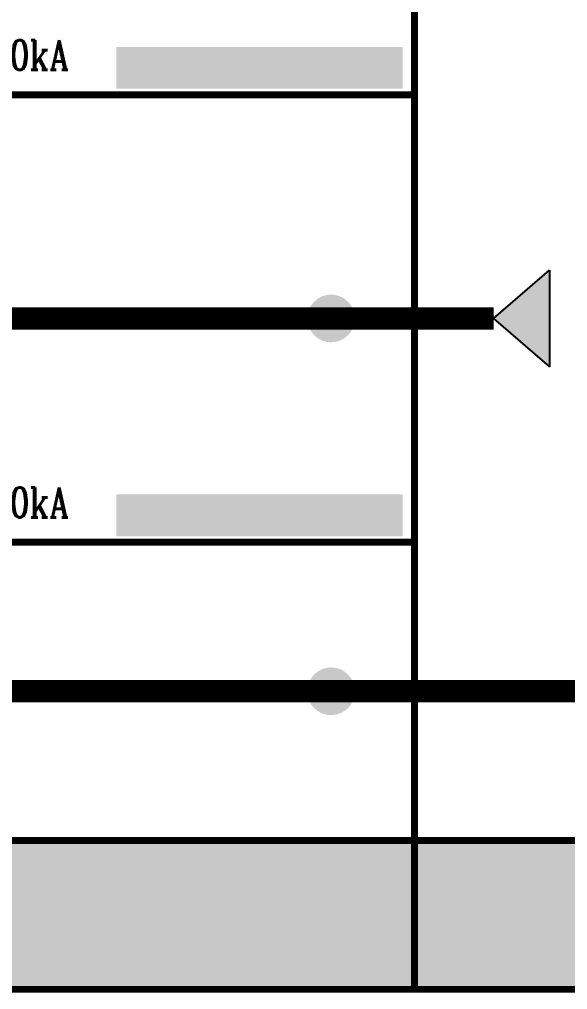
# Model space of a CAD drawing. Header units: millimetres. Extents: x -116965 to 323937, y 291661 to 566926.
# Drawn here: x -44797 to -44430, y 316539 to 317189 of the extents above; entities that cross this region are included whole.
import ezdxf

# ---------------------------------------------------------------- set-up
doc = ezdxf.new("R2010")
doc.units = ezdxf.units.MM
doc.layers.get('0').update_dxf_attribs({"lineweight": 18})
doc.layers.add('C00-00-00', color=7, linetype='Continuous')
doc.layers.add('C34-3A-40', color=7, linetype='Continuous', true_color=0x343a40)
doc.layers.add('C62-64-69', color=7, linetype='Continuous', true_color=0x626469)
doc.styles.add('hw_Block', font='complex.shx', dxfattribs={"width": 0.75})

msp = doc.modelspace()

# ---------------------------------------------------------------- hatches: boundary and pattern name
at = {"lineweight": -3, "ltscale": 5}
h = msp.add_hatch(color=1, dxfattribs=at)
h.dxf.hatch_style = 1
h.paths.add_polyline_path([(-44441.855925, 316956.312928), (-44441.855925, 317021.061612), (-44479.422325, 316988.68727)])
at = {"layer": 'C00-00-00'}
h = msp.add_hatch(color=256, dxfattribs=at)
h.dxf.hatch_style = 2
h.paths.add_polyline_path([(-44732.358117, 317170.661867), (-44540.384917, 317170.661867), (-44540.384917, 317142.665777), (-44732.358117, 317142.665777)])
h = msp.add_hatch(color=256, dxfattribs=at)
edge = h.paths.add_edge_path()
edge.add_arc((-44588.378217, 316988.68727), 15.997765, 0, 360)
h = msp.add_hatch(color=256, dxfattribs=at)
h.dxf.hatch_style = 2
h.paths.add_polyline_path([(-44732.358117, 316870.703742), (-44540.384917, 316870.703742), (-44540.384917, 316842.707652), (-44732.358117, 316842.707652)])
h = msp.add_hatch(color=256, dxfattribs=at)
edge = h.paths.add_edge_path()
edge.add_arc((-44588.378217, 316738.722167), 15.997765, 0, 360)
at = {"layer": 'C34-3A-40'}
h = msp.add_hatch(color=256, dxfattribs=at)
h.dxf.hatch_style = 2
h.paths.add_polyline_path([(-45232.288327, 316638.736127), (-44532.386032, 316638.736127), (-44532.386032, 316538.750083), (-45232.288327, 316538.750083)])
h = msp.add_hatch(color=256, dxfattribs=at)
h.dxf.hatch_style = 2
h.paths.add_polyline_path([(-44532.386032, 316638.736127), (-44132.441867, 316638.736127), (-44132.441867, 316538.750083), (-44532.386032, 316538.750083)])
at = {"layer": 'C62-64-69'}
h = msp.add_hatch(color=256, dxfattribs=at)
h.dxf.hatch_style = 2
h.paths.add_polyline_path([(-44816.346392, 316629.737383), (-44784.350857, 316629.737383), (-44784.350857, 316622.738358), (-44816.346392, 316622.738358)])
h = msp.add_hatch(color=256, dxfattribs=at)
h.dxf.hatch_style = 2
h.paths.add_polyline_path([(-44784.350857, 316629.737383), (-44752.355327, 316629.737383), (-44752.355327, 316622.738358), (-44784.350857, 316622.738358)])
h = msp.add_hatch(color=256, dxfattribs=at)
h.dxf.hatch_style = 2
h.paths.add_polyline_path([(-44784.350857, 316629.737383), (-44752.355327, 316629.737383), (-44752.355327, 316622.738358), (-44784.350857, 316622.738358)])
h = msp.add_hatch(color=256, dxfattribs=at)
h.dxf.hatch_style = 2
h.paths.add_polyline_path([(-44752.355327, 316629.737383), (-44720.359792, 316629.737383), (-44720.359792, 316622.738358), (-44752.355327, 316622.738358)])
h = msp.add_hatch(color=256, dxfattribs=at)
h.dxf.hatch_style = 2
h.paths.add_polyline_path([(-44752.355327, 316629.737383), (-44720.359792, 316629.737383), (-44720.359792, 316622.738358), (-44752.355327, 316622.738358)])
h = msp.add_hatch(color=256, dxfattribs=at)
h.dxf.hatch_style = 2
h.paths.add_polyline_path([(-44720.359792, 316629.737383), (-44688.364257, 316629.737383), (-44688.364257, 316622.738358), (-44720.359792, 316622.738358)])
h = msp.add_hatch(color=256, dxfattribs=at)
h.dxf.hatch_style = 2
h.paths.add_polyline_path([(-44720.359792, 316629.737383), (-44688.364257, 316629.737383), (-44688.364257, 316622.738358), (-44720.359792, 316622.738358)])
h = msp.add_hatch(color=256, dxfattribs=at)
h.dxf.hatch_style = 2
h.paths.add_polyline_path([(-44688.364257, 316629.737383), (-44656.368727, 316629.737383), (-44656.368727, 316622.738358), (-44688.364257, 316622.738358)])
h = msp.add_hatch(color=256, dxfattribs=at)
h.dxf.hatch_style = 2
h.paths.add_polyline_path([(-44688.364257, 316629.737383), (-44656.368727, 316629.737383), (-44656.368727, 316622.738358), (-44688.364257, 316622.738358)])
h = msp.add_hatch(color=256, dxfattribs=at)
h.dxf.hatch_style = 2
h.paths.add_polyline_path([(-44656.368727, 316629.737383), (-44624.373192, 316629.737383), (-44624.373192, 316622.738358), (-44656.368727, 316622.738358)])
h = msp.add_hatch(color=256, dxfattribs=at)
h.dxf.hatch_style = 2
h.paths.add_polyline_path([(-44624.373192, 316629.737383), (-44592.377657, 316629.737383), (-44592.377657, 316622.738358), (-44624.373192, 316622.738358)])
h = msp.add_hatch(color=256, dxfattribs=at)
h.dxf.hatch_style = 2
h.paths.add_polyline_path([(-44624.373192, 316629.737383), (-44592.377657, 316629.737383), (-44592.377657, 316622.738358), (-44624.373192, 316622.738358)])
h = msp.add_hatch(color=256, dxfattribs=at)
h.dxf.hatch_style = 2
h.paths.add_polyline_path([(-44592.377657, 316629.737383), (-44560.382127, 316629.737383), (-44560.382127, 316622.738358), (-44592.377657, 316622.738358)])
h = msp.add_hatch(color=256, dxfattribs=at)
h.dxf.hatch_style = 2
h.paths.add_polyline_path([(-44592.377657, 316629.737383), (-44560.382127, 316629.737383), (-44560.382127, 316622.738358), (-44592.377657, 316622.738358)])
h = msp.add_hatch(color=256, dxfattribs=at)
h.dxf.hatch_style = 2
h.paths.add_polyline_path([(-44560.382127, 316629.737383), (-44528.386592, 316629.737383), (-44528.386592, 316622.738358), (-44560.382127, 316622.738358)])
h = msp.add_hatch(color=256, dxfattribs=at)
h.dxf.hatch_style = 2
h.paths.add_polyline_path([(-44532.386032, 316629.737383), (-44500.390502, 316629.737383), (-44500.390502, 316622.738358), (-44532.386032, 316622.738358)])
h = msp.add_hatch(color=256, dxfattribs=at)
h.dxf.hatch_style = 2
h.paths.add_polyline_path([(-44500.390502, 316629.737383), (-44468.394967, 316629.737383), (-44468.394967, 316622.738358), (-44500.390502, 316622.738358)])
h = msp.add_hatch(color=256, dxfattribs=at)
h.dxf.hatch_style = 2
h.paths.add_polyline_path([(-44500.390502, 316629.737383), (-44468.394967, 316629.737383), (-44468.394967, 316622.738358), (-44500.390502, 316622.738358)])
h = msp.add_hatch(color=256, dxfattribs=at)
h.dxf.hatch_style = 2
h.paths.add_polyline_path([(-44468.394967, 316629.737383), (-44436.399432, 316629.737383), (-44436.399432, 316622.738358), (-44468.394967, 316622.738358)])
h = msp.add_hatch(color=256, dxfattribs=at)
h.dxf.hatch_style = 2
h.paths.add_polyline_path([(-44468.394967, 316629.737383), (-44436.399432, 316629.737383), (-44436.399432, 316622.738358), (-44468.394967, 316622.738358)])
h = msp.add_hatch(color=256, dxfattribs=at)
h.dxf.hatch_style = 2
h.paths.add_polyline_path([(-44436.399432, 316629.737383), (-44404.403902, 316629.737383), (-44404.403902, 316622.738358), (-44436.399432, 316622.738358)])
h = msp.add_hatch(color=256, dxfattribs=at)
h.dxf.hatch_style = 2
h.paths.add_polyline_path([(-44816.346392, 316622.738358), (-44784.350857, 316622.738358), (-44784.350857, 316620.738639), (-44816.346392, 316620.738639)])
h = msp.add_hatch(color=256, dxfattribs=at)
h.dxf.hatch_style = 2
h.paths.add_polyline_path([(-44816.346392, 316620.738639), (-44784.350857, 316620.738639), (-44784.350857, 316613.739614), (-44816.346392, 316613.739614)])
h = msp.add_hatch(color=256, dxfattribs=at)
h.dxf.hatch_style = 2
h.paths.add_polyline_path([(-44784.350857, 316622.738358), (-44752.355327, 316622.738358), (-44752.355327, 316620.738639), (-44784.350857, 316620.738639)])
h = msp.add_hatch(color=256, dxfattribs=at)
h.dxf.hatch_style = 2
h.paths.add_polyline_path([(-44784.350857, 316622.738358), (-44752.355327, 316622.738358), (-44752.355327, 316620.738639), (-44784.350857, 316620.738639)])
h = msp.add_hatch(color=256, dxfattribs=at)
h.dxf.hatch_style = 2
h.paths.add_polyline_path([(-44784.350857, 316620.738639), (-44752.355327, 316620.738639), (-44752.355327, 316613.739614), (-44784.350857, 316613.739614)])
h = msp.add_hatch(color=256, dxfattribs=at)
h.dxf.hatch_style = 2
h.paths.add_polyline_path([(-44784.350857, 316620.738639), (-44752.355327, 316620.738639), (-44752.355327, 316613.739614), (-44784.350857, 316613.739614)])
h = msp.add_hatch(color=256, dxfattribs=at)
h.dxf.hatch_style = 2
h.paths.add_polyline_path([(-44752.355327, 316622.738358), (-44720.359792, 316622.738358), (-44720.359792, 316620.738639), (-44752.355327, 316620.738639)])
h = msp.add_hatch(color=256, dxfattribs=at)
h.dxf.hatch_style = 2
h.paths.add_polyline_path([(-44752.355327, 316622.738358), (-44720.359792, 316622.738358), (-44720.359792, 316620.738639), (-44752.355327, 316620.738639)])
h = msp.add_hatch(color=256, dxfattribs=at)
h.dxf.hatch_style = 2
h.paths.add_polyline_path([(-44752.355327, 316620.738639), (-44720.359792, 316620.738639), (-44720.359792, 316613.739614), (-44752.355327, 316613.739614)])
h = msp.add_hatch(color=256, dxfattribs=at)
h.dxf.hatch_style = 2
h.paths.add_polyline_path([(-44752.355327, 316620.738639), (-44720.359792, 316620.738639), (-44720.359792, 316613.739614), (-44752.355327, 316613.739614)])
h = msp.add_hatch(color=256, dxfattribs=at)
h.dxf.hatch_style = 2
h.paths.add_polyline_path([(-44720.359792, 316622.738358), (-44688.364257, 316622.738358), (-44688.364257, 316620.738639), (-44720.359792, 316620.738639)])
h = msp.add_hatch(color=256, dxfattribs=at)
h.dxf.hatch_style = 2
h.paths.add_polyline_path([(-44720.359792, 316622.738358), (-44688.364257, 316622.738358), (-44688.364257, 316620.738639), (-44720.359792, 316620.738639)])
h = msp.add_hatch(color=256, dxfattribs=at)
h.dxf.hatch_style = 2
h.paths.add_polyline_path([(-44720.359792, 316620.738639), (-44688.364257, 316620.738639), (-44688.364257, 316613.739614), (-44720.359792, 316613.739614)])
h = msp.add_hatch(color=256, dxfattribs=at)
h.dxf.hatch_style = 2
h.paths.add_polyline_path([(-44720.359792, 316620.738639), (-44688.364257, 316620.738639), (-44688.364257, 316613.739614), (-44720.359792, 316613.739614)])
h = msp.add_hatch(color=256, dxfattribs=at)
h.dxf.hatch_style = 2
h.paths.add_polyline_path([(-44688.364257, 316622.738358), (-44656.368727, 316622.738358), (-44656.368727, 316620.738639), (-44688.364257, 316620.738639)])
h = msp.add_hatch(color=256, dxfattribs=at)
h.dxf.hatch_style = 2
h.paths.add_polyline_path([(-44688.364257, 316622.738358), (-44656.368727, 316622.738358), (-44656.368727, 316620.738639), (-44688.364257, 316620.738639)])
h = msp.add_hatch(color=256, dxfattribs=at)
h.dxf.hatch_style = 2
h.paths.add_polyline_path([(-44688.364257, 316620.738639), (-44656.368727, 316620.738639), (-44656.368727, 316613.739614), (-44688.364257, 316613.739614)])
h = msp.add_hatch(color=256, dxfattribs=at)
h.dxf.hatch_style = 2
h.paths.add_polyline_path([(-44688.364257, 316620.738639), (-44656.368727, 316620.738639), (-44656.368727, 316613.739614), (-44688.364257, 316613.739614)])
h = msp.add_hatch(color=256, dxfattribs=at)
h.dxf.hatch_style = 2
h.paths.add_polyline_path([(-44656.368727, 316622.738358), (-44624.373192, 316622.738358), (-44624.373192, 316620.738639), (-44656.368727, 316620.738639)])
h = msp.add_hatch(color=256, dxfattribs=at)
h.dxf.hatch_style = 2
h.paths.add_polyline_path([(-44656.368727, 316620.738639), (-44624.373192, 316620.738639), (-44624.373192, 316613.739614), (-44656.368727, 316613.739614)])
h = msp.add_hatch(color=256, dxfattribs=at)
h.dxf.hatch_style = 2
h.paths.add_polyline_path([(-44624.373192, 316622.738358), (-44592.377657, 316622.738358), (-44592.377657, 316620.738639), (-44624.373192, 316620.738639)])
h = msp.add_hatch(color=256, dxfattribs=at)
h.dxf.hatch_style = 2
h.paths.add_polyline_path([(-44624.373192, 316622.738358), (-44592.377657, 316622.738358), (-44592.377657, 316620.738639), (-44624.373192, 316620.738639)])
h = msp.add_hatch(color=256, dxfattribs=at)
h.dxf.hatch_style = 2
h.paths.add_polyline_path([(-44624.373192, 316620.738639), (-44592.377657, 316620.738639), (-44592.377657, 316613.739614), (-44624.373192, 316613.739614)])
h = msp.add_hatch(color=256, dxfattribs=at)
h.dxf.hatch_style = 2
h.paths.add_polyline_path([(-44624.373192, 316620.738639), (-44592.377657, 316620.738639), (-44592.377657, 316613.739614), (-44624.373192, 316613.739614)])
h = msp.add_hatch(color=256, dxfattribs=at)
h.dxf.hatch_style = 2
h.paths.add_polyline_path([(-44592.377657, 316622.738358), (-44560.382127, 316622.738358), (-44560.382127, 316620.738639), (-44592.377657, 316620.738639)])
h = msp.add_hatch(color=256, dxfattribs=at)
h.dxf.hatch_style = 2
h.paths.add_polyline_path([(-44592.377657, 316622.738358), (-44560.382127, 316622.738358), (-44560.382127, 316620.738639), (-44592.377657, 316620.738639)])
h = msp.add_hatch(color=256, dxfattribs=at)
h.dxf.hatch_style = 2
h.paths.add_polyline_path([(-44592.377657, 316620.738639), (-44560.382127, 316620.738639), (-44560.382127, 316613.739614), (-44592.377657, 316613.739614)])
h = msp.add_hatch(color=256, dxfattribs=at)
h.dxf.hatch_style = 2
h.paths.add_polyline_path([(-44592.377657, 316620.738639), (-44560.382127, 316620.738639), (-44560.382127, 316613.739614), (-44592.377657, 316613.739614)])
h = msp.add_hatch(color=256, dxfattribs=at)
h.dxf.hatch_style = 2
h.paths.add_polyline_path([(-44560.382127, 316622.738358), (-44528.386592, 316622.738358), (-44528.386592, 316620.738639), (-44560.382127, 316620.738639)])
h = msp.add_hatch(color=256, dxfattribs=at)
h.dxf.hatch_style = 2
h.paths.add_polyline_path([(-44560.382127, 316620.738639), (-44528.386592, 316620.738639), (-44528.386592, 316613.739614), (-44560.382127, 316613.739614)])
h = msp.add_hatch(color=256, dxfattribs=at)
h.dxf.hatch_style = 2
h.paths.add_polyline_path([(-44532.386032, 316622.738358), (-44500.390502, 316622.738358), (-44500.390502, 316620.738639), (-44532.386032, 316620.738639)])
h = msp.add_hatch(color=256, dxfattribs=at)
h.dxf.hatch_style = 2
h.paths.add_polyline_path([(-44532.386032, 316620.738639), (-44500.390502, 316620.738639), (-44500.390502, 316613.739614), (-44532.386032, 316613.739614)])
h = msp.add_hatch(color=256, dxfattribs=at)
h.dxf.hatch_style = 2
h.paths.add_polyline_path([(-44500.390502, 316622.738358), (-44468.394967, 316622.738358), (-44468.394967, 316620.738639), (-44500.390502, 316620.738639)])
h = msp.add_hatch(color=256, dxfattribs=at)
h.dxf.hatch_style = 2
h.paths.add_polyline_path([(-44500.390502, 316622.738358), (-44468.394967, 316622.738358), (-44468.394967, 316620.738639), (-44500.390502, 316620.738639)])
h = msp.add_hatch(color=256, dxfattribs=at)
h.dxf.hatch_style = 2
h.paths.add_polyline_path([(-44500.390502, 316620.738639), (-44468.394967, 316620.738639), (-44468.394967, 316613.739614), (-44500.390502, 316613.739614)])
h = msp.add_hatch(color=256, dxfattribs=at)
h.dxf.hatch_style = 2
h.paths.add_polyline_path([(-44500.390502, 316620.738639), (-44468.394967, 316620.738639), (-44468.394967, 316613.739614), (-44500.390502, 316613.739614)])
h = msp.add_hatch(color=256, dxfattribs=at)
h.dxf.hatch_style = 2
h.paths.add_polyline_path([(-44468.394967, 316622.738358), (-44436.399432, 316622.738358), (-44436.399432, 316620.738639), (-44468.394967, 316620.738639)])
h = msp.add_hatch(color=256, dxfattribs=at)
h.dxf.hatch_style = 2
h.paths.add_polyline_path([(-44468.394967, 316622.738358), (-44436.399432, 316622.738358), (-44436.399432, 316620.738639), (-44468.394967, 316620.738639)])
h = msp.add_hatch(color=256, dxfattribs=at)
h.dxf.hatch_style = 2
h.paths.add_polyline_path([(-44468.394967, 316620.738639), (-44436.399432, 316620.738639), (-44436.399432, 316613.739614), (-44468.394967, 316613.739614)])
h = msp.add_hatch(color=256, dxfattribs=at)
h.dxf.hatch_style = 2
h.paths.add_polyline_path([(-44468.394967, 316620.738639), (-44436.399432, 316620.738639), (-44436.399432, 316613.739614), (-44468.394967, 316613.739614)])
h = msp.add_hatch(color=256, dxfattribs=at)
h.dxf.hatch_style = 2
h.paths.add_polyline_path([(-44436.399432, 316622.738358), (-44404.403902, 316622.738358), (-44404.403902, 316620.738639), (-44436.399432, 316620.738639)])
h = msp.add_hatch(color=256, dxfattribs=at)
h.dxf.hatch_style = 2
h.paths.add_polyline_path([(-44436.399432, 316620.738639), (-44404.403902, 316620.738639), (-44404.403902, 316613.739614), (-44436.399432, 316613.739614)])
h = msp.add_hatch(color=256, dxfattribs=at)
h.dxf.hatch_style = 2
h.paths.add_polyline_path([(-44816.346392, 316613.739614), (-44784.350857, 316613.739614), (-44784.350857, 316611.739896), (-44816.346392, 316611.739896)])
h = msp.add_hatch(color=256, dxfattribs=at)
h.dxf.hatch_style = 2
h.paths.add_polyline_path([(-44784.350857, 316613.739614), (-44752.355327, 316613.739614), (-44752.355327, 316611.739896), (-44784.350857, 316611.739896)])
h = msp.add_hatch(color=256, dxfattribs=at)
h.dxf.hatch_style = 2
h.paths.add_polyline_path([(-44784.350857, 316613.739614), (-44752.355327, 316613.739614), (-44752.355327, 316611.739896), (-44784.350857, 316611.739896)])
h = msp.add_hatch(color=256, dxfattribs=at)
h.dxf.hatch_style = 2
h.paths.add_polyline_path([(-44752.355327, 316613.739614), (-44720.359792, 316613.739614), (-44720.359792, 316611.739896), (-44752.355327, 316611.739896)])
h = msp.add_hatch(color=256, dxfattribs=at)
h.dxf.hatch_style = 2
h.paths.add_polyline_path([(-44752.355327, 316613.739614), (-44720.359792, 316613.739614), (-44720.359792, 316611.739896), (-44752.355327, 316611.739896)])
h = msp.add_hatch(color=256, dxfattribs=at)
h.dxf.hatch_style = 2
h.paths.add_polyline_path([(-44720.359792, 316613.739614), (-44688.364257, 316613.739614), (-44688.364257, 316611.739896), (-44720.359792, 316611.739896)])
h = msp.add_hatch(color=256, dxfattribs=at)
h.dxf.hatch_style = 2
h.paths.add_polyline_path([(-44720.359792, 316613.739614), (-44688.364257, 316613.739614), (-44688.364257, 316611.739896), (-44720.359792, 316611.739896)])
h = msp.add_hatch(color=256, dxfattribs=at)
h.dxf.hatch_style = 2
h.paths.add_polyline_path([(-44688.364257, 316613.739614), (-44656.368727, 316613.739614), (-44656.368727, 316611.739896), (-44688.364257, 316611.739896)])
h = msp.add_hatch(color=256, dxfattribs=at)
h.dxf.hatch_style = 2
h.paths.add_polyline_path([(-44688.364257, 316613.739614), (-44656.368727, 316613.739614), (-44656.368727, 316611.739896), (-44688.364257, 316611.739896)])
h = msp.add_hatch(color=256, dxfattribs=at)
h.dxf.hatch_style = 2
h.paths.add_polyline_path([(-44656.368727, 316613.739614), (-44624.373192, 316613.739614), (-44624.373192, 316611.739896), (-44656.368727, 316611.739896)])
h = msp.add_hatch(color=256, dxfattribs=at)
h.dxf.hatch_style = 2
h.paths.add_polyline_path([(-44624.373192, 316613.739614), (-44592.377657, 316613.739614), (-44592.377657, 316611.739896), (-44624.373192, 316611.739896)])
h = msp.add_hatch(color=256, dxfattribs=at)
h.dxf.hatch_style = 2
h.paths.add_polyline_path([(-44624.373192, 316613.739614), (-44592.377657, 316613.739614), (-44592.377657, 316611.739896), (-44624.373192, 316611.739896)])
h = msp.add_hatch(color=256, dxfattribs=at)
h.dxf.hatch_style = 2
h.paths.add_polyline_path([(-44592.377657, 316613.739614), (-44560.382127, 316613.739614), (-44560.382127, 316611.739896), (-44592.377657, 316611.739896)])
h = msp.add_hatch(color=256, dxfattribs=at)
h.dxf.hatch_style = 2
h.paths.add_polyline_path([(-44592.377657, 316613.739614), (-44560.382127, 316613.739614), (-44560.382127, 316611.739896), (-44592.377657, 316611.739896)])
h = msp.add_hatch(color=256, dxfattribs=at)
h.dxf.hatch_style = 2
h.paths.add_polyline_path([(-44560.382127, 316613.739614), (-44528.386592, 316613.739614), (-44528.386592, 316611.739896), (-44560.382127, 316611.739896)])
h = msp.add_hatch(color=256, dxfattribs=at)
h.dxf.hatch_style = 2
h.paths.add_polyline_path([(-44532.386032, 316613.739614), (-44500.390502, 316613.739614), (-44500.390502, 316611.739896), (-44532.386032, 316611.739896)])
h = msp.add_hatch(color=256, dxfattribs=at)
h.dxf.hatch_style = 2
h.paths.add_polyline_path([(-44500.390502, 316613.739614), (-44468.394967, 316613.739614), (-44468.394967, 316611.739896), (-44500.390502, 316611.739896)])
h = msp.add_hatch(color=256, dxfattribs=at)
h.dxf.hatch_style = 2
h.paths.add_polyline_path([(-44500.390502, 316613.739614), (-44468.394967, 316613.739614), (-44468.394967, 316611.739896), (-44500.390502, 316611.739896)])
h = msp.add_hatch(color=256, dxfattribs=at)
h.dxf.hatch_style = 2
h.paths.add_polyline_path([(-44468.394967, 316613.739614), (-44436.399432, 316613.739614), (-44436.399432, 316611.739896), (-44468.394967, 316611.739896)])
h = msp.add_hatch(color=256, dxfattribs=at)
h.dxf.hatch_style = 2
h.paths.add_polyline_path([(-44468.394967, 316613.739614), (-44436.399432, 316613.739614), (-44436.399432, 316611.739896), (-44468.394967, 316611.739896)])
h = msp.add_hatch(color=256, dxfattribs=at)
h.dxf.hatch_style = 2
h.paths.add_polyline_path([(-44436.399432, 316613.739614), (-44404.403902, 316613.739614), (-44404.403902, 316611.739896), (-44436.399432, 316611.739896)])
h = msp.add_hatch(color=256, dxfattribs=at)
h.dxf.hatch_style = 2
h.paths.add_polyline_path([(-44816.346392, 316611.739896), (-44784.350857, 316611.739896), (-44784.350857, 316604.74087), (-44816.346392, 316604.74087)])
h = msp.add_hatch(color=256, dxfattribs=at)
h.dxf.hatch_style = 2
h.paths.add_polyline_path([(-44784.350857, 316611.739896), (-44752.355327, 316611.739896), (-44752.355327, 316604.74087), (-44784.350857, 316604.74087)])
h = msp.add_hatch(color=256, dxfattribs=at)
h.dxf.hatch_style = 2
h.paths.add_polyline_path([(-44784.350857, 316611.739896), (-44752.355327, 316611.739896), (-44752.355327, 316604.74087), (-44784.350857, 316604.74087)])
h = msp.add_hatch(color=256, dxfattribs=at)
h.dxf.hatch_style = 2
h.paths.add_polyline_path([(-44752.355327, 316611.739896), (-44720.359792, 316611.739896), (-44720.359792, 316604.74087), (-44752.355327, 316604.74087)])
h = msp.add_hatch(color=256, dxfattribs=at)
h.dxf.hatch_style = 2
h.paths.add_polyline_path([(-44752.355327, 316611.739896), (-44720.359792, 316611.739896), (-44720.359792, 316604.74087), (-44752.355327, 316604.74087)])
h = msp.add_hatch(color=256, dxfattribs=at)
h.dxf.hatch_style = 2
h.paths.add_polyline_path([(-44720.359792, 316611.739896), (-44688.364257, 316611.739896), (-44688.364257, 316604.74087), (-44720.359792, 316604.74087)])
h = msp.add_hatch(color=256, dxfattribs=at)
h.dxf.hatch_style = 2
h.paths.add_polyline_path([(-44720.359792, 316611.739896), (-44688.364257, 316611.739896), (-44688.364257, 316604.74087), (-44720.359792, 316604.74087)])
h = msp.add_hatch(color=256, dxfattribs=at)
h.dxf.hatch_style = 2
h.paths.add_polyline_path([(-44688.364257, 316611.739896), (-44656.368727, 316611.739896), (-44656.368727, 316604.74087), (-44688.364257, 316604.74087)])
h = msp.add_hatch(color=256, dxfattribs=at)
h.dxf.hatch_style = 2
h.paths.add_polyline_path([(-44688.364257, 316611.739896), (-44656.368727, 316611.739896), (-44656.368727, 316604.74087), (-44688.364257, 316604.74087)])
h = msp.add_hatch(color=256, dxfattribs=at)
h.dxf.hatch_style = 2
h.paths.add_polyline_path([(-44656.368727, 316611.739896), (-44624.373192, 316611.739896), (-44624.373192, 316604.74087), (-44656.368727, 316604.74087)])
h = msp.add_hatch(color=256, dxfattribs=at)
h.dxf.hatch_style = 2
h.paths.add_polyline_path([(-44624.373192, 316611.739896), (-44592.377657, 316611.739896), (-44592.377657, 316604.74087), (-44624.373192, 316604.74087)])
h = msp.add_hatch(color=256, dxfattribs=at)
h.dxf.hatch_style = 2
h.paths.add_polyline_path([(-44624.373192, 316611.739896), (-44592.377657, 316611.739896), (-44592.377657, 316604.74087), (-44624.373192, 316604.74087)])
h = msp.add_hatch(color=256, dxfattribs=at)
h.dxf.hatch_style = 2
h.paths.add_polyline_path([(-44592.377657, 316611.739896), (-44560.382127, 316611.739896), (-44560.382127, 316604.74087), (-44592.377657, 316604.74087)])
h = msp.add_hatch(color=256, dxfattribs=at)
h.dxf.hatch_style = 2
h.paths.add_polyline_path([(-44592.377657, 316611.739896), (-44560.382127, 316611.739896), (-44560.382127, 316604.74087), (-44592.377657, 316604.74087)])
h = msp.add_hatch(color=256, dxfattribs=at)
h.dxf.hatch_style = 2
h.paths.add_polyline_path([(-44560.382127, 316611.739896), (-44528.386592, 316611.739896), (-44528.386592, 316604.74087), (-44560.382127, 316604.74087)])
h = msp.add_hatch(color=256, dxfattribs=at)
h.dxf.hatch_style = 2
h.paths.add_polyline_path([(-44532.386032, 316611.739896), (-44500.390502, 316611.739896), (-44500.390502, 316604.74087), (-44532.386032, 316604.74087)])
h = msp.add_hatch(color=256, dxfattribs=at)
h.dxf.hatch_style = 2
h.paths.add_polyline_path([(-44500.390502, 316611.739896), (-44468.394967, 316611.739896), (-44468.394967, 316604.74087), (-44500.390502, 316604.74087)])
h = msp.add_hatch(color=256, dxfattribs=at)
h.dxf.hatch_style = 2
h.paths.add_polyline_path([(-44500.390502, 316611.739896), (-44468.394967, 316611.739896), (-44468.394967, 316604.74087), (-44500.390502, 316604.74087)])
h = msp.add_hatch(color=256, dxfattribs=at)
h.dxf.hatch_style = 2
h.paths.add_polyline_path([(-44468.394967, 316611.739896), (-44436.399432, 316611.739896), (-44436.399432, 316604.74087), (-44468.394967, 316604.74087)])
h = msp.add_hatch(color=256, dxfattribs=at)
h.dxf.hatch_style = 2
h.paths.add_polyline_path([(-44468.394967, 316611.739896), (-44436.399432, 316611.739896), (-44436.399432, 316604.74087), (-44468.394967, 316604.74087)])
h = msp.add_hatch(color=256, dxfattribs=at)
h.dxf.hatch_style = 2
h.paths.add_polyline_path([(-44436.399432, 316611.739896), (-44404.403902, 316611.739896), (-44404.403902, 316604.74087), (-44436.399432, 316604.74087)])
h = msp.add_hatch(color=256, dxfattribs=at)
h.dxf.hatch_style = 2
h.paths.add_polyline_path([(-44816.346392, 316604.74087), (-44784.350857, 316604.74087), (-44784.350857, 316602.741152), (-44816.346392, 316602.741152)])
h = msp.add_hatch(color=256, dxfattribs=at)
h.dxf.hatch_style = 2
h.paths.add_polyline_path([(-44816.346392, 316602.741152), (-44784.350857, 316602.741152), (-44784.350857, 316595.742126), (-44816.346392, 316595.742126)])
h = msp.add_hatch(color=256, dxfattribs=at)
h.dxf.hatch_style = 2
h.paths.add_polyline_path([(-44784.350857, 316604.74087), (-44752.355327, 316604.74087), (-44752.355327, 316602.741152), (-44784.350857, 316602.741152)])
h = msp.add_hatch(color=256, dxfattribs=at)
h.dxf.hatch_style = 2
h.paths.add_polyline_path([(-44784.350857, 316604.74087), (-44752.355327, 316604.74087), (-44752.355327, 316602.741152), (-44784.350857, 316602.741152)])
h = msp.add_hatch(color=256, dxfattribs=at)
h.dxf.hatch_style = 2
h.paths.add_polyline_path([(-44784.350857, 316602.741152), (-44752.355327, 316602.741152), (-44752.355327, 316595.742126), (-44784.350857, 316595.742126)])
h = msp.add_hatch(color=256, dxfattribs=at)
h.dxf.hatch_style = 2
h.paths.add_polyline_path([(-44784.350857, 316602.741152), (-44752.355327, 316602.741152), (-44752.355327, 316595.742126), (-44784.350857, 316595.742126)])
h = msp.add_hatch(color=256, dxfattribs=at)
h.dxf.hatch_style = 2
h.paths.add_polyline_path([(-44752.355327, 316604.74087), (-44720.359792, 316604.74087), (-44720.359792, 316602.741152), (-44752.355327, 316602.741152)])
h = msp.add_hatch(color=256, dxfattribs=at)
h.dxf.hatch_style = 2
h.paths.add_polyline_path([(-44752.355327, 316604.74087), (-44720.359792, 316604.74087), (-44720.359792, 316602.741152), (-44752.355327, 316602.741152)])
h = msp.add_hatch(color=256, dxfattribs=at)
h.dxf.hatch_style = 2
h.paths.add_polyline_path([(-44752.355327, 316602.741152), (-44720.359792, 316602.741152), (-44720.359792, 316595.742126), (-44752.355327, 316595.742126)])
h = msp.add_hatch(color=256, dxfattribs=at)
h.dxf.hatch_style = 2
h.paths.add_polyline_path([(-44752.355327, 316602.741152), (-44720.359792, 316602.741152), (-44720.359792, 316595.742126), (-44752.355327, 316595.742126)])
h = msp.add_hatch(color=256, dxfattribs=at)
h.dxf.hatch_style = 2
h.paths.add_polyline_path([(-44720.359792, 316604.74087), (-44688.364257, 316604.74087), (-44688.364257, 316602.741152), (-44720.359792, 316602.741152)])
h = msp.add_hatch(color=256, dxfattribs=at)
h.dxf.hatch_style = 2
h.paths.add_polyline_path([(-44720.359792, 316604.74087), (-44688.364257, 316604.74087), (-44688.364257, 316602.741152), (-44720.359792, 316602.741152)])
h = msp.add_hatch(color=256, dxfattribs=at)
h.dxf.hatch_style = 2
h.paths.add_polyline_path([(-44720.359792, 316602.741152), (-44688.364257, 316602.741152), (-44688.364257, 316595.742126), (-44720.359792, 316595.742126)])
h = msp.add_hatch(color=256, dxfattribs=at)
h.dxf.hatch_style = 2
h.paths.add_polyline_path([(-44720.359792, 316602.741152), (-44688.364257, 316602.741152), (-44688.364257, 316595.742126), (-44720.359792, 316595.742126)])
h = msp.add_hatch(color=256, dxfattribs=at)
h.dxf.hatch_style = 2
h.paths.add_polyline_path([(-44688.364257, 316604.74087), (-44656.368727, 316604.74087), (-44656.368727, 316602.741152), (-44688.364257, 316602.741152)])
h = msp.add_hatch(color=256, dxfattribs=at)
h.dxf.hatch_style = 2
h.paths.add_polyline_path([(-44688.364257, 316604.74087), (-44656.368727, 316604.74087), (-44656.368727, 316602.741152), (-44688.364257, 316602.741152)])
h = msp.add_hatch(color=256, dxfattribs=at)
h.dxf.hatch_style = 2
h.paths.add_polyline_path([(-44688.364257, 316602.741152), (-44656.368727, 316602.741152), (-44656.368727, 316595.742126), (-44688.364257, 316595.742126)])
h = msp.add_hatch(color=256, dxfattribs=at)
h.dxf.hatch_style = 2
h.paths.add_polyline_path([(-44688.364257, 316602.741152), (-44656.368727, 316602.741152), (-44656.368727, 316595.742126), (-44688.364257, 316595.742126)])
h = msp.add_hatch(color=256, dxfattribs=at)
h.dxf.hatch_style = 2
h.paths.add_polyline_path([(-44656.368727, 316604.74087), (-44624.373192, 316604.74087), (-44624.373192, 316602.741152), (-44656.368727, 316602.741152)])
h = msp.add_hatch(color=256, dxfattribs=at)
h.dxf.hatch_style = 2
h.paths.add_polyline_path([(-44656.368727, 316602.741152), (-44624.373192, 316602.741152), (-44624.373192, 316595.742126), (-44656.368727, 316595.742126)])
h = msp.add_hatch(color=256, dxfattribs=at)
h.dxf.hatch_style = 2
h.paths.add_polyline_path([(-44624.373192, 316604.74087), (-44592.377657, 316604.74087), (-44592.377657, 316602.741152), (-44624.373192, 316602.741152)])
h = msp.add_hatch(color=256, dxfattribs=at)
h.dxf.hatch_style = 2
h.paths.add_polyline_path([(-44624.373192, 316604.74087), (-44592.377657, 316604.74087), (-44592.377657, 316602.741152), (-44624.373192, 316602.741152)])
h = msp.add_hatch(color=256, dxfattribs=at)
h.dxf.hatch_style = 2
h.paths.add_polyline_path([(-44624.373192, 316602.741152), (-44592.377657, 316602.741152), (-44592.377657, 316595.742126), (-44624.373192, 316595.742126)])
h = msp.add_hatch(color=256, dxfattribs=at)
h.dxf.hatch_style = 2
h.paths.add_polyline_path([(-44624.373192, 316602.741152), (-44592.377657, 316602.741152), (-44592.377657, 316595.742126), (-44624.373192, 316595.742126)])
h = msp.add_hatch(color=256, dxfattribs=at)
h.dxf.hatch_style = 2
h.paths.add_polyline_path([(-44592.377657, 316604.74087), (-44560.382127, 316604.74087), (-44560.382127, 316602.741152), (-44592.377657, 316602.741152)])
h = msp.add_hatch(color=256, dxfattribs=at)
h.dxf.hatch_style = 2
h.paths.add_polyline_path([(-44592.377657, 316604.74087), (-44560.382127, 316604.74087), (-44560.382127, 316602.741152), (-44592.377657, 316602.741152)])
h = msp.add_hatch(color=256, dxfattribs=at)
h.dxf.hatch_style = 2
h.paths.add_polyline_path([(-44592.377657, 316602.741152), (-44560.382127, 316602.741152), (-44560.382127, 316595.742126), (-44592.377657, 316595.742126)])
h = msp.add_hatch(color=256, dxfattribs=at)
h.dxf.hatch_style = 2
h.paths.add_polyline_path([(-44592.377657, 316602.741152), (-44560.382127, 316602.741152), (-44560.382127, 316595.742126), (-44592.377657, 316595.742126)])
h = msp.add_hatch(color=256, dxfattribs=at)
h.dxf.hatch_style = 2
h.paths.add_polyline_path([(-44560.382127, 316604.74087), (-44528.386592, 316604.74087), (-44528.386592, 316602.741152), (-44560.382127, 316602.741152)])
h = msp.add_hatch(color=256, dxfattribs=at)
h.dxf.hatch_style = 2
h.paths.add_polyline_path([(-44560.382127, 316602.741152), (-44528.386592, 316602.741152), (-44528.386592, 316595.742126), (-44560.382127, 316595.742126)])
h = msp.add_hatch(color=256, dxfattribs=at)
h.dxf.hatch_style = 2
h.paths.add_polyline_path([(-44532.386032, 316604.74087), (-44500.390502, 316604.74087), (-44500.390502, 316602.741152), (-44532.386032, 316602.741152)])
h = msp.add_hatch(color=256, dxfattribs=at)
h.dxf.hatch_style = 2
h.paths.add_polyline_path([(-44532.386032, 316602.741152), (-44500.390502, 316602.741152), (-44500.390502, 316595.742126), (-44532.386032, 316595.742126)])
h = msp.add_hatch(color=256, dxfattribs=at)
h.dxf.hatch_style = 2
h.paths.add_polyline_path([(-44500.390502, 316604.74087), (-44468.394967, 316604.74087), (-44468.394967, 316602.741152), (-44500.390502, 316602.741152)])
h = msp.add_hatch(color=256, dxfattribs=at)
h.dxf.hatch_style = 2
h.paths.add_polyline_path([(-44500.390502, 316604.74087), (-44468.394967, 316604.74087), (-44468.394967, 316602.741152), (-44500.390502, 316602.741152)])
h = msp.add_hatch(color=256, dxfattribs=at)
h.dxf.hatch_style = 2
h.paths.add_polyline_path([(-44500.390502, 316602.741152), (-44468.394967, 316602.741152), (-44468.394967, 316595.742126), (-44500.390502, 316595.742126)])
h = msp.add_hatch(color=256, dxfattribs=at)
h.dxf.hatch_style = 2
h.paths.add_polyline_path([(-44500.390502, 316602.741152), (-44468.394967, 316602.741152), (-44468.394967, 316595.742126), (-44500.390502, 316595.742126)])
h = msp.add_hatch(color=256, dxfattribs=at)
h.dxf.hatch_style = 2
h.paths.add_polyline_path([(-44468.394967, 316604.74087), (-44436.399432, 316604.74087), (-44436.399432, 316602.741152), (-44468.394967, 316602.741152)])
h = msp.add_hatch(color=256, dxfattribs=at)
h.dxf.hatch_style = 2
h.paths.add_polyline_path([(-44468.394967, 316604.74087), (-44436.399432, 316604.74087), (-44436.399432, 316602.741152), (-44468.394967, 316602.741152)])
h = msp.add_hatch(color=256, dxfattribs=at)
h.dxf.hatch_style = 2
h.paths.add_polyline_path([(-44468.394967, 316602.741152), (-44436.399432, 316602.741152), (-44436.399432, 316595.742126), (-44468.394967, 316595.742126)])
h = msp.add_hatch(color=256, dxfattribs=at)
h.dxf.hatch_style = 2
h.paths.add_polyline_path([(-44468.394967, 316602.741152), (-44436.399432, 316602.741152), (-44436.399432, 316595.742126), (-44468.394967, 316595.742126)])
h = msp.add_hatch(color=256, dxfattribs=at)
h.dxf.hatch_style = 2
h.paths.add_polyline_path([(-44436.399432, 316604.74087), (-44404.403902, 316604.74087), (-44404.403902, 316602.741152), (-44436.399432, 316602.741152)])
h = msp.add_hatch(color=256, dxfattribs=at)
h.dxf.hatch_style = 2
h.paths.add_polyline_path([(-44436.399432, 316602.741152), (-44404.403902, 316602.741152), (-44404.403902, 316595.742126), (-44436.399432, 316595.742126)])
h = msp.add_hatch(color=256, dxfattribs=at)
h.dxf.hatch_style = 2
h.paths.add_polyline_path([(-44816.346392, 316595.742126), (-44784.350857, 316595.742126), (-44784.350857, 316593.742408), (-44816.346392, 316593.742408)])
h = msp.add_hatch(color=256, dxfattribs=at)
h.dxf.hatch_style = 2
h.paths.add_polyline_path([(-44816.346392, 316593.742408), (-44784.350857, 316593.742408), (-44784.350857, 316586.743383), (-44816.346392, 316586.743383)])
h = msp.add_hatch(color=256, dxfattribs=at)
h.dxf.hatch_style = 2
h.paths.add_polyline_path([(-44784.350857, 316595.742126), (-44752.355327, 316595.742126), (-44752.355327, 316593.742408), (-44784.350857, 316593.742408)])
h = msp.add_hatch(color=256, dxfattribs=at)
h.dxf.hatch_style = 2
h.paths.add_polyline_path([(-44784.350857, 316595.742126), (-44752.355327, 316595.742126), (-44752.355327, 316593.742408), (-44784.350857, 316593.742408)])
h = msp.add_hatch(color=256, dxfattribs=at)
h.dxf.hatch_style = 2
h.paths.add_polyline_path([(-44784.350857, 316593.742408), (-44752.355327, 316593.742408), (-44752.355327, 316586.743383), (-44784.350857, 316586.743383)])
h = msp.add_hatch(color=256, dxfattribs=at)
h.dxf.hatch_style = 2
h.paths.add_polyline_path([(-44784.350857, 316593.742408), (-44752.355327, 316593.742408), (-44752.355327, 316586.743383), (-44784.350857, 316586.743383)])
h = msp.add_hatch(color=256, dxfattribs=at)
h.dxf.hatch_style = 2
h.paths.add_polyline_path([(-44752.355327, 316595.742126), (-44720.359792, 316595.742126), (-44720.359792, 316593.742408), (-44752.355327, 316593.742408)])
h = msp.add_hatch(color=256, dxfattribs=at)
h.dxf.hatch_style = 2
h.paths.add_polyline_path([(-44752.355327, 316595.742126), (-44720.359792, 316595.742126), (-44720.359792, 316593.742408), (-44752.355327, 316593.742408)])
h = msp.add_hatch(color=256, dxfattribs=at)
h.dxf.hatch_style = 2
h.paths.add_polyline_path([(-44752.355327, 316593.742408), (-44720.359792, 316593.742408), (-44720.359792, 316586.743383), (-44752.355327, 316586.743383)])
h = msp.add_hatch(color=256, dxfattribs=at)
h.dxf.hatch_style = 2
h.paths.add_polyline_path([(-44752.355327, 316593.742408), (-44720.359792, 316593.742408), (-44720.359792, 316586.743383), (-44752.355327, 316586.743383)])
h = msp.add_hatch(color=256, dxfattribs=at)
h.dxf.hatch_style = 2
h.paths.add_polyline_path([(-44720.359792, 316595.742126), (-44688.364257, 316595.742126), (-44688.364257, 316593.742408), (-44720.359792, 316593.742408)])
h = msp.add_hatch(color=256, dxfattribs=at)
h.dxf.hatch_style = 2
h.paths.add_polyline_path([(-44720.359792, 316595.742126), (-44688.364257, 316595.742126), (-44688.364257, 316593.742408), (-44720.359792, 316593.742408)])
h = msp.add_hatch(color=256, dxfattribs=at)
h.dxf.hatch_style = 2
h.paths.add_polyline_path([(-44720.359792, 316593.742408), (-44688.364257, 316593.742408), (-44688.364257, 316586.743383), (-44720.359792, 316586.743383)])
h = msp.add_hatch(color=256, dxfattribs=at)
h.dxf.hatch_style = 2
h.paths.add_polyline_path([(-44720.359792, 316593.742408), (-44688.364257, 316593.742408), (-44688.364257, 316586.743383), (-44720.359792, 316586.743383)])
h = msp.add_hatch(color=256, dxfattribs=at)
h.dxf.hatch_style = 2
h.paths.add_polyline_path([(-44688.364257, 316595.742126), (-44656.368727, 316595.742126), (-44656.368727, 316593.742408), (-44688.364257, 316593.742408)])
h = msp.add_hatch(color=256, dxfattribs=at)
h.dxf.hatch_style = 2
h.paths.add_polyline_path([(-44688.364257, 316595.742126), (-44656.368727, 316595.742126), (-44656.368727, 316593.742408), (-44688.364257, 316593.742408)])
h = msp.add_hatch(color=256, dxfattribs=at)
h.dxf.hatch_style = 2
h.paths.add_polyline_path([(-44688.364257, 316593.742408), (-44656.368727, 316593.742408), (-44656.368727, 316586.743383), (-44688.364257, 316586.743383)])
h = msp.add_hatch(color=256, dxfattribs=at)
h.dxf.hatch_style = 2
h.paths.add_polyline_path([(-44688.364257, 316593.742408), (-44656.368727, 316593.742408), (-44656.368727, 316586.743383), (-44688.364257, 316586.743383)])
h = msp.add_hatch(color=256, dxfattribs=at)
h.dxf.hatch_style = 2
h.paths.add_polyline_path([(-44656.368727, 316595.742126), (-44624.373192, 316595.742126), (-44624.373192, 316593.742408), (-44656.368727, 316593.742408)])
h = msp.add_hatch(color=256, dxfattribs=at)
h.dxf.hatch_style = 2
h.paths.add_polyline_path([(-44656.368727, 316593.742408), (-44624.373192, 316593.742408), (-44624.373192, 316586.743383), (-44656.368727, 316586.743383)])
h = msp.add_hatch(color=256, dxfattribs=at)
h.dxf.hatch_style = 2
h.paths.add_polyline_path([(-44624.373192, 316595.742126), (-44592.377657, 316595.742126), (-44592.377657, 316593.742408), (-44624.373192, 316593.742408)])
h = msp.add_hatch(color=256, dxfattribs=at)
h.dxf.hatch_style = 2
h.paths.add_polyline_path([(-44624.373192, 316595.742126), (-44592.377657, 316595.742126), (-44592.377657, 316593.742408), (-44624.373192, 316593.742408)])
h = msp.add_hatch(color=256, dxfattribs=at)
h.dxf.hatch_style = 2
h.paths.add_polyline_path([(-44624.373192, 316593.742408), (-44592.377657, 316593.742408), (-44592.377657, 316586.743383), (-44624.373192, 316586.743383)])
h = msp.add_hatch(color=256, dxfattribs=at)
h.dxf.hatch_style = 2
h.paths.add_polyline_path([(-44624.373192, 316593.742408), (-44592.377657, 316593.742408), (-44592.377657, 316586.743383), (-44624.373192, 316586.743383)])
h = msp.add_hatch(color=256, dxfattribs=at)
h.dxf.hatch_style = 2
h.paths.add_polyline_path([(-44592.377657, 316595.742126), (-44560.382127, 316595.742126), (-44560.382127, 316593.742408), (-44592.377657, 316593.742408)])
h = msp.add_hatch(color=256, dxfattribs=at)
h.dxf.hatch_style = 2
h.paths.add_polyline_path([(-44592.377657, 316595.742126), (-44560.382127, 316595.742126), (-44560.382127, 316593.742408), (-44592.377657, 316593.742408)])
h = msp.add_hatch(color=256, dxfattribs=at)
h.dxf.hatch_style = 2
h.paths.add_polyline_path([(-44592.377657, 316593.742408), (-44560.382127, 316593.742408), (-44560.382127, 316586.743383), (-44592.377657, 316586.743383)])
h = msp.add_hatch(color=256, dxfattribs=at)
h.dxf.hatch_style = 2
h.paths.add_polyline_path([(-44592.377657, 316593.742408), (-44560.382127, 316593.742408), (-44560.382127, 316586.743383), (-44592.377657, 316586.743383)])
h = msp.add_hatch(color=256, dxfattribs=at)
h.dxf.hatch_style = 2
h.paths.add_polyline_path([(-44560.382127, 316595.742126), (-44528.386592, 316595.742126), (-44528.386592, 316593.742408), (-44560.382127, 316593.742408)])
h = msp.add_hatch(color=256, dxfattribs=at)
h.dxf.hatch_style = 2
h.paths.add_polyline_path([(-44560.382127, 316593.742408), (-44528.386592, 316593.742408), (-44528.386592, 316586.743383), (-44560.382127, 316586.743383)])
h = msp.add_hatch(color=256, dxfattribs=at)
h.dxf.hatch_style = 2
h.paths.add_polyline_path([(-44532.386032, 316595.742126), (-44500.390502, 316595.742126), (-44500.390502, 316593.742408), (-44532.386032, 316593.742408)])
h = msp.add_hatch(color=256, dxfattribs=at)
h.dxf.hatch_style = 2
h.paths.add_polyline_path([(-44532.386032, 316593.742408), (-44500.390502, 316593.742408), (-44500.390502, 316586.743383), (-44532.386032, 316586.743383)])
h = msp.add_hatch(color=256, dxfattribs=at)
h.dxf.hatch_style = 2
h.paths.add_polyline_path([(-44500.390502, 316595.742126), (-44468.394967, 316595.742126), (-44468.394967, 316593.742408), (-44500.390502, 316593.742408)])
h = msp.add_hatch(color=256, dxfattribs=at)
h.dxf.hatch_style = 2
h.paths.add_polyline_path([(-44500.390502, 316595.742126), (-44468.394967, 316595.742126), (-44468.394967, 316593.742408), (-44500.390502, 316593.742408)])
h = msp.add_hatch(color=256, dxfattribs=at)
h.dxf.hatch_style = 2
h.paths.add_polyline_path([(-44500.390502, 316593.742408), (-44468.394967, 316593.742408), (-44468.394967, 316586.743383), (-44500.390502, 316586.743383)])
h = msp.add_hatch(color=256, dxfattribs=at)
h.dxf.hatch_style = 2
h.paths.add_polyline_path([(-44500.390502, 316593.742408), (-44468.394967, 316593.742408), (-44468.394967, 316586.743383), (-44500.390502, 316586.743383)])
h = msp.add_hatch(color=256, dxfattribs=at)
h.dxf.hatch_style = 2
h.paths.add_polyline_path([(-44468.394967, 316595.742126), (-44436.399432, 316595.742126), (-44436.399432, 316593.742408), (-44468.394967, 316593.742408)])
h = msp.add_hatch(color=256, dxfattribs=at)
h.dxf.hatch_style = 2
h.paths.add_polyline_path([(-44468.394967, 316595.742126), (-44436.399432, 316595.742126), (-44436.399432, 316593.742408), (-44468.394967, 316593.742408)])
h = msp.add_hatch(color=256, dxfattribs=at)
h.dxf.hatch_style = 2
h.paths.add_polyline_path([(-44468.394967, 316593.742408), (-44436.399432, 316593.742408), (-44436.399432, 316586.743383), (-44468.394967, 316586.743383)])
h = msp.add_hatch(color=256, dxfattribs=at)
h.dxf.hatch_style = 2
h.paths.add_polyline_path([(-44468.394967, 316593.742408), (-44436.399432, 316593.742408), (-44436.399432, 316586.743383), (-44468.394967, 316586.743383)])
h = msp.add_hatch(color=256, dxfattribs=at)
h.dxf.hatch_style = 2
h.paths.add_polyline_path([(-44436.399432, 316595.742126), (-44404.403902, 316595.742126), (-44404.403902, 316593.742408), (-44436.399432, 316593.742408)])
h = msp.add_hatch(color=256, dxfattribs=at)
h.dxf.hatch_style = 2
h.paths.add_polyline_path([(-44436.399432, 316593.742408), (-44404.403902, 316593.742408), (-44404.403902, 316586.743383), (-44436.399432, 316586.743383)])
h = msp.add_hatch(color=256, dxfattribs=at)
h.dxf.hatch_style = 2
h.paths.add_polyline_path([(-44816.346392, 316586.743383), (-44784.350857, 316586.743383), (-44784.350857, 316584.743664), (-44816.346392, 316584.743664)])
h = msp.add_hatch(color=256, dxfattribs=at)
h.dxf.hatch_style = 2
h.paths.add_polyline_path([(-44784.350857, 316586.743383), (-44752.355327, 316586.743383), (-44752.355327, 316584.743664), (-44784.350857, 316584.743664)])
h = msp.add_hatch(color=256, dxfattribs=at)
h.dxf.hatch_style = 2
h.paths.add_polyline_path([(-44784.350857, 316586.743383), (-44752.355327, 316586.743383), (-44752.355327, 316584.743664), (-44784.350857, 316584.743664)])
h = msp.add_hatch(color=256, dxfattribs=at)
h.dxf.hatch_style = 2
h.paths.add_polyline_path([(-44752.355327, 316586.743383), (-44720.359792, 316586.743383), (-44720.359792, 316584.743664), (-44752.355327, 316584.743664)])
h = msp.add_hatch(color=256, dxfattribs=at)
h.dxf.hatch_style = 2
h.paths.add_polyline_path([(-44752.355327, 316586.743383), (-44720.359792, 316586.743383), (-44720.359792, 316584.743664), (-44752.355327, 316584.743664)])
h = msp.add_hatch(color=256, dxfattribs=at)
h.dxf.hatch_style = 2
h.paths.add_polyline_path([(-44720.359792, 316586.743383), (-44688.364257, 316586.743383), (-44688.364257, 316584.743664), (-44720.359792, 316584.743664)])
h = msp.add_hatch(color=256, dxfattribs=at)
h.dxf.hatch_style = 2
h.paths.add_polyline_path([(-44720.359792, 316586.743383), (-44688.364257, 316586.743383), (-44688.364257, 316584.743664), (-44720.359792, 316584.743664)])
h = msp.add_hatch(color=256, dxfattribs=at)
h.dxf.hatch_style = 2
h.paths.add_polyline_path([(-44688.364257, 316586.743383), (-44656.368727, 316586.743383), (-44656.368727, 316584.743664), (-44688.364257, 316584.743664)])
h = msp.add_hatch(color=256, dxfattribs=at)
h.dxf.hatch_style = 2
h.paths.add_polyline_path([(-44688.364257, 316586.743383), (-44656.368727, 316586.743383), (-44656.368727, 316584.743664), (-44688.364257, 316584.743664)])
h = msp.add_hatch(color=256, dxfattribs=at)
h.dxf.hatch_style = 2
h.paths.add_polyline_path([(-44656.368727, 316586.743383), (-44624.373192, 316586.743383), (-44624.373192, 316584.743664), (-44656.368727, 316584.743664)])
h = msp.add_hatch(color=256, dxfattribs=at)
h.dxf.hatch_style = 2
h.paths.add_polyline_path([(-44624.373192, 316586.743383), (-44592.377657, 316586.743383), (-44592.377657, 316584.743664), (-44624.373192, 316584.743664)])
h = msp.add_hatch(color=256, dxfattribs=at)
h.dxf.hatch_style = 2
h.paths.add_polyline_path([(-44624.373192, 316586.743383), (-44592.377657, 316586.743383), (-44592.377657, 316584.743664), (-44624.373192, 316584.743664)])
h = msp.add_hatch(color=256, dxfattribs=at)
h.dxf.hatch_style = 2
h.paths.add_polyline_path([(-44592.377657, 316586.743383), (-44560.382127, 316586.743383), (-44560.382127, 316584.743664), (-44592.377657, 316584.743664)])
h = msp.add_hatch(color=256, dxfattribs=at)
h.dxf.hatch_style = 2
h.paths.add_polyline_path([(-44592.377657, 316586.743383), (-44560.382127, 316586.743383), (-44560.382127, 316584.743664), (-44592.377657, 316584.743664)])
h = msp.add_hatch(color=256, dxfattribs=at)
h.dxf.hatch_style = 2
h.paths.add_polyline_path([(-44560.382127, 316586.743383), (-44528.386592, 316586.743383), (-44528.386592, 316584.743664), (-44560.382127, 316584.743664)])
h = msp.add_hatch(color=256, dxfattribs=at)
h.dxf.hatch_style = 2
h.paths.add_polyline_path([(-44532.386032, 316586.743383), (-44500.390502, 316586.743383), (-44500.390502, 316584.743664), (-44532.386032, 316584.743664)])
h = msp.add_hatch(color=256, dxfattribs=at)
h.dxf.hatch_style = 2
h.paths.add_polyline_path([(-44500.390502, 316586.743383), (-44468.394967, 316586.743383), (-44468.394967, 316584.743664), (-44500.390502, 316584.743664)])
h = msp.add_hatch(color=256, dxfattribs=at)
h.dxf.hatch_style = 2
h.paths.add_polyline_path([(-44500.390502, 316586.743383), (-44468.394967, 316586.743383), (-44468.394967, 316584.743664), (-44500.390502, 316584.743664)])
h = msp.add_hatch(color=256, dxfattribs=at)
h.dxf.hatch_style = 2
h.paths.add_polyline_path([(-44468.394967, 316586.743383), (-44436.399432, 316586.743383), (-44436.399432, 316584.743664), (-44468.394967, 316584.743664)])
h = msp.add_hatch(color=256, dxfattribs=at)
h.dxf.hatch_style = 2
h.paths.add_polyline_path([(-44468.394967, 316586.743383), (-44436.399432, 316586.743383), (-44436.399432, 316584.743664), (-44468.394967, 316584.743664)])
h = msp.add_hatch(color=256, dxfattribs=at)
h.dxf.hatch_style = 2
h.paths.add_polyline_path([(-44436.399432, 316586.743383), (-44404.403902, 316586.743383), (-44404.403902, 316584.743664), (-44436.399432, 316584.743664)])

# ---------------------------------------------------------------- linework, layer by layer
at = {"lineweight": -3, "ltscale": 5}
for p, q in [((-44479.422325, 316988.68727), (-44441.855925, 317021.061612)), ((-44441.855925, 317021.061612), (-44441.855925, 316956.312928)), ((-44479.422325, 316988.68727), (-44441.855925, 316956.312928))]:
    msp.add_line(p, q, dxfattribs=at)
at = {"color": 1, "lineweight": -3, "ltscale": 5, "const_width": 15}
for points in [[(-44845.325314, 316988.68727), (-44479.422325, 316988.68727)], [(-48731.897576, 316738.722167), (-41932.748952, 316738.722167)]]:
    msp.add_lwpolyline(points, dxfattribs=at)
at = {"layer": 'C00-00-00', "lineweight": 211}
for points in [[(-45232.288327, 318738.443002), (-44532.386032, 318738.443002), (-44532.386032, 316538.750083), (-45232.288327, 316538.750083)], [(-45232.288327, 316638.736127), (-44532.386032, 316638.736127), (-44532.386032, 316538.750083), (-45232.288327, 316538.750083)], [(-44532.386032, 316638.736127), (-44132.441867, 316638.736127), (-44132.441867, 316538.750083), (-44532.386032, 316538.750083)]]:
    msp.add_lwpolyline(points, close=True, dxfattribs=at)
at = {"layer": 'C00-00-00', "lineweight": 100}
for points in [[(-44532.386032, 318638.456958), (-44132.441867, 318638.456958), (-44132.441867, 316638.736127), (-44532.386032, 316638.736127)], [(-45232.288327, 317438.624458), (-44532.386032, 317438.624458), (-44532.386032, 317138.666333), (-45232.288327, 317138.666333)], [(-45232.288327, 317138.666333), (-44532.386032, 317138.666333), (-44532.386032, 316838.708208), (-45232.288327, 316838.708208)], [(-45232.288327, 316838.708208), (-44532.386032, 316838.708208), (-44532.386032, 316638.736127), (-45232.288327, 316638.736127)]]:
    msp.add_lwpolyline(points, close=True, dxfattribs=at)

# ---------------------------------------------------------------- texts
at = {"color": 2, "char_height": 20, "attachment_point": 5, "style": 'hw_Block'}
for s, insert in [('MCCB 4P 630A 70kA', (-44873.616689, 317165.275518)), ('MCCB 4P 400A 70kA', (-44873.616689, 316865.317393))]:
    msp.add_mtext_dynamic_manual_height_columns(s, width=280.32785492, gutter_width=12.5, heights=[0], dxfattribs=dict(at, insert=insert))

doc.saveas('drawing.dxf')
